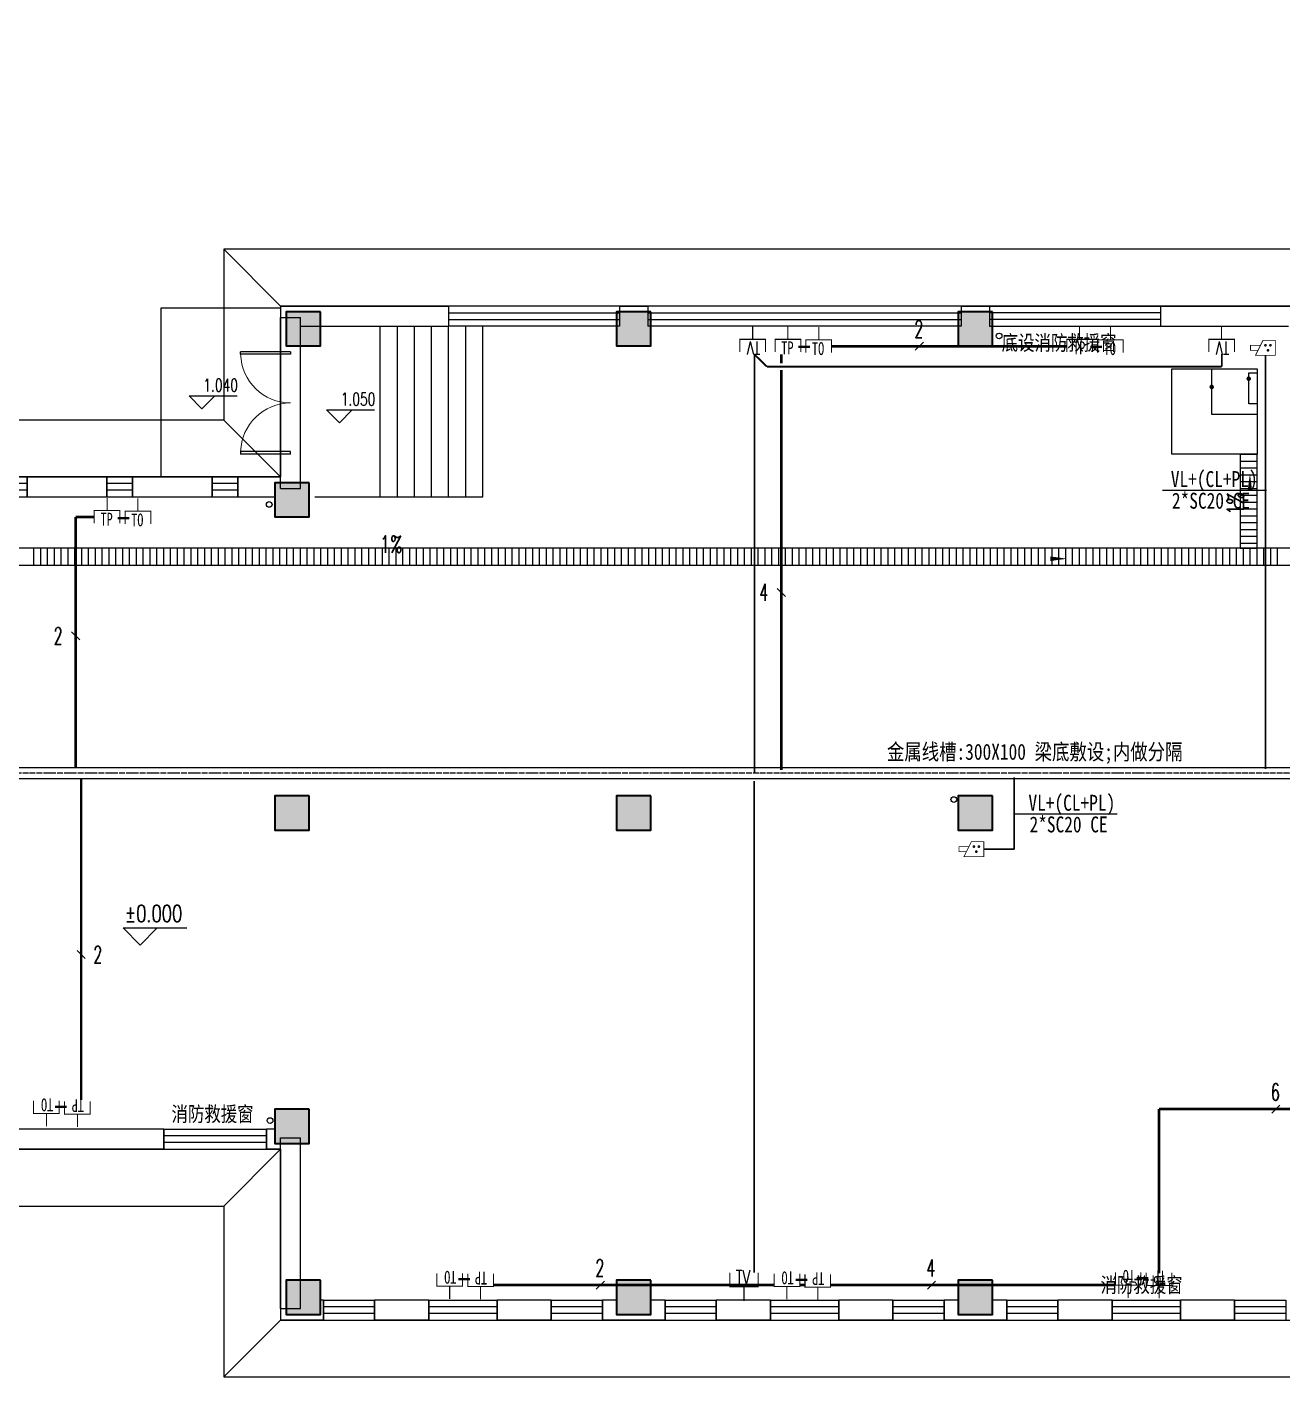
# Model space of a CAD drawing. Extents: x 815029915 to 815825525, y 579155098 to 579748855.
# Drawn here: x 815440337 to 815462375, y 579571800 to 579595500 of the extents above; entities that cross this region are included whole.
import ezdxf

# ---------------------------------------------------------------- set-up
doc = ezdxf.new("R2010")
doc.units = 0
doc.header["$LTSCALE"] = 100
doc.header["$MEASUREMENT"] = 0
for name, pattern in [('DASHDOT', [1, 0.5, -0.25, 0, -0.25]), ('DOTE', [2.42, 2, -0.2, 0.02, -0.2]), ('HIDDEN', [0.375, 0.25, -0.125])]:
    doc.linetypes.add(name, pattern=pattern)
for name, color, linetype in [('COLUMN', 9, 'Continuous'), ('DIM_ELEV', 3, 'Continuous'), ('DIM_LEAD', 3, 'Continuous'), ('DIM_SYMB', 3, 'Continuous'), ('E-TEXT-PLAN-DER', 7, 'Continuous'), ('GROUND', 2, 'Continuous'), ('PUB_TEXT', 7, 'Continuous'), ('STAIR', 2, 'Continuous'), ('T-EQUP-CCTV', 7, 'Continuous'), ('T-EQUP-COMM', 7, 'Continuous'), ('T-EQUP-SERT', 7, 'Continuous'), ('WALL', 9, 'Continuous'), ('WINDOW', 4, 'Continuous'), ('zm', 1, 'Continuous'), ('电-弱电平面-线缆', 3, 'Continuous'), ('电-强电平面-标注', 3, 'Continuous'), ('电-强电平面-线缆', 3, 'Continuous'), ('电-桥架', 4, 'Continuous')]:
    doc.layers.add(name, color=color, linetype=linetype)
doc.layers.add('柱填充', color=9, linetype='Continuous', lineweight=18)
doc.layers.add('砼柱', color=2, linetype='Continuous', lineweight=35)
doc.styles.add('-宋体', font='', dxfattribs={"width": 0.8})
doc.styles.add('_TCH_DIM', font='SIMPLEX', dxfattribs={"bigfont": 'GBCBIG'})
doc.styles.add('_TCH_SPACE', font='SIMPLEX', dxfattribs={"height": 5, "bigfont": 'GBCBIG'})
doc.styles.add('ELEC-DIM', font='simplex.shx', dxfattribs={"width": 0.6, "bigfont": 'HZTXT.shx'})
doc.styles.add('IDQSTYLE', font='txt.shx', dxfattribs={"width": 0.7, "bigfont": 'hztxt.shx'})
doc.styles.add('宋体-TK', font='', dxfattribs={"width": 0.8})
doc.styles.get('-宋体').set_extended_font_data('SimSun')
doc.styles.get('宋体-TK').set_extended_font_data('SimSun')

# ---------------------------------------------------------------- blocks, each defined once
blk = doc.blocks.new('HC000923')
at = {"color": 0, "linetype": 'Continuous', "const_width": 0.2}
for points in [[(-2.5, 5), (-2.5, 2.5), (2.5, 2.5), (2.5, 5)], [(0, 2.5), (0, 0)]]:
    blk.add_lwpolyline(points, dxfattribs=at)
at = {"color": 0, "style": 'IDQSTYLE', "width": 0.7}
blk.add_attdef('TP', (-1.28, 3.03), '', height=2.5, dxfattribs=at)
at = {"layer": 'E-TEXT-PLAN-DER', "color": 0, "style": 'IDQSTYLE', "width": 0.7}
blk.add_attdef('PSFHATT', (4.5, 0), '', height=2.5, dxfattribs=at)
blk = doc.blocks.new('HC001583')
at = {"color": 0, "linetype": 'Continuous', "const_width": 0.2}
for points in [[(-2.5, 5), (-2.5, 2.5), (2.5, 2.5), (2.5, 5)], [(0, 2.5), (0, 0)]]:
    blk.add_lwpolyline(points, dxfattribs=at)
at = {"color": 0, "style": 'IDQSTYLE', "width": 0.7}
blk.add_attdef('TO', (-1.32, 3.03), '', height=2.5, dxfattribs=at)
at = {"layer": 'E-TEXT-PLAN-DER', "color": 0, "style": 'IDQSTYLE', "width": 0.7}
blk.add_attdef('PSFHATT', (4.5, 0), '', height=2.5, dxfattribs=at)
blk = doc.blocks.new('HC001133')
at = {"color": 0, "linetype": 'Continuous', "const_width": 0.2}
for points in [[(-1.25, 0.625), (-3.125, 0.625), (-3.125, -0.625), (-0.625, -0.625)], [(-1.875, 1.875), (3.125, 1.875), (3.125, -1.875), (0, -1.875), (-1.875, 1.875)]]:
    blk.add_lwpolyline(points, dxfattribs=at)
at = {"color": 0, "linetype": 'Continuous', "const_width": 0.3}
for points in [[(1.0625, 0.6, 1), (1.4375, 0.6, 1)], [(0.4375, -0.65, 1), (0.8125, -0.65, 1)], [(1.6875, -0.65, 1), (2.0625, -0.65, 1)]]:
    blk.add_lwpolyline(points, format="xyb", close=True, dxfattribs=at)
at = {"layer": 'E-TEXT-PLAN-DER', "color": 0, "style": 'IDQSTYLE', "width": 0.7}
blk.add_attdef('PSFHATT', (5.125, -1.875), '', height=2.5, dxfattribs=at)
blk = doc.blocks.new('HC001069')
at = {"color": 0, "linetype": 'Continuous', "const_width": 0.2}
for points in [[(-2.5, 5), (-2.5, 2.5), (2.5, 2.5), (2.5, 5)], [(0, 2.5), (0, 0)]]:
    blk.add_lwpolyline(points, dxfattribs=at)
at = {"color": 0, "style": 'IDQSTYLE', "width": 0.7}
blk.add_attdef('TV', (-1.48, 2.93), '', height=2.5, dxfattribs=at)
at = {"layer": 'E-TEXT-PLAN-DER', "color": 0, "style": 'IDQSTYLE', "width": 0.7}
blk.add_attdef('PSFHATT', (4.5, 0), '', height=2.5, dxfattribs=at)
blk = doc.blocks.new('$TCHSYS$WIN2D')
for p, q in [((-0.5, 0.5), (0.5, 0.5)), ((-0.5, 0.5), (-0.5, -0.5)), ((0.5, 0.5), (0.5, -0.5)), ((0.5, 0.1667), (-0.5, 0.1667)), ((0.5, -0.1667), (-0.5, -0.1667)), ((-0.5, -0.5), (0.5, -0.5))]:
    blk.add_line(p, q)
blk = doc.blocks.new('$DorLib2D$00000002')
for p, q in [((-0.5, 0), (-0.5, 0.4875)), ((-0.475, 0.4875), (-0.5, 0.4875)), ((-0.475, 0), (-0.475, 0.4875)), ((0.475, 0), (0.475, 0.4875)), ((0.475, 0.4875), (0.5, 0.4875)), ((0.5, 0), (0.5, 0.4875)), ((-0.5, 0), (-0.475, 0)), ((0.5, 0), (0.475, 0))]:
    blk.add_line(p, q)
at = {"lineweight": 13}
for centre, start, end in [((-0.4875, 0), 0, 88.53072), ((0.4875, 0), 91.46928, 180)]:
    blk.add_arc(centre, 0.4875, start, end, dxfattribs=at)

msp = doc.modelspace()

# ---------------------------------------------------------------- hatches: boundary and pattern name
at = {"layer": 'DIM_LEAD'}
for points in [[(815461180.6, 579589180.8, 1), (815461100.6, 579589180.8, 1)], [(815461830.6, 579589325.3, 1), (815461750.6, 579589325.3, 1)]]:
    msp.add_hatch(color=256, dxfattribs=at).paths.add_polyline_path(points, flags=17)
at = {"layer": '柱填充', "lineweight": 18}
for points in [[(815445490.6, 579590499.6), (815444890.6, 579590499.6), (815444890.6, 579589899.6), (815445490.6, 579589899.6)], [(815451290.6, 579590499.6), (815450690.6, 579590499.6), (815450690.6, 579589899.6), (815451290.6, 579589899.6)], [(815457290.6, 579590499.6), (815456690.6, 579590499.6), (815456690.6, 579589899.6), (815457290.6, 579589899.6)], [(815445290.6, 579587499.6), (815444690.6, 579587499.6), (815444690.6, 579586899.6), (815445290.6, 579586899.6)], [(815445290.6, 579581999.6), (815444690.6, 579581999.6), (815444690.6, 579581399.6), (815445290.6, 579581399.6)], [(815451290.6, 579581999.6), (815450690.6, 579581999.6), (815450690.6, 579581399.6), (815451290.6, 579581399.6)], [(815457290.6, 579581999.6), (815456690.6, 579581999.6), (815456690.6, 579581399.6), (815457290.6, 579581399.6)], [(815445290.6, 579576499.6), (815444690.6, 579576499.6), (815444690.6, 579575899.6), (815445290.6, 579575899.6)], [(815445490.6, 579573499.6), (815444890.6, 579573499.6), (815444890.6, 579572899.6), (815445490.6, 579572899.6)], [(815451290.6, 579573499.6), (815450690.6, 579573499.6), (815450690.6, 579572899.6), (815451290.6, 579572899.6)], [(815457290.6, 579573499.6), (815456690.6, 579573499.6), (815456690.6, 579572899.6), (815457290.6, 579572899.6)]]:
    msp.add_hatch(color=250, dxfattribs=at).paths.add_polyline_path(points)

# ---------------------------------------------------------------- linework, layer by layer
for p, q in [((815463190.6, 579590599.6), (815444790.6, 579590599.6)), ((815444790.6, 579590599.6), (815444790.6, 579587599.6)), ((815460440.6, 579587999.6), (815460440.6, 579589499.6)), ((815460440.6, 579589499.6), (815461940.6, 579589499.6)), ((815461140.6, 579588699.6), (815461140.6, 579589499.6)), ((815461140.6, 579589499.6), (815461940.6, 579589499.6)), ((815461790.6, 579588884.4), (815461790.6, 579589425.8)), ((815461790.6, 579589425.8), (815461940.6, 579589425.8)), ((815461940.6, 579589499.6), (815461940.6, 579587999.6)), ((815461940.6, 579589499.6), (815461940.6, 579588699.6)), ((815461940.6, 579588884.4), (815461790.6, 579588884.4)), ((815461940.6, 579588699.6), (815461140.6, 579588699.6)), ((815461940.6, 579587999.6), (815460440.6, 579587999.6)), ((815461940.6, 579587999.6), (815461640.6, 579587999.6)), ((815461640.6, 579587999.6), (815461640.6, 579586349.6)), ((815461940.6, 579586349.6), (815461940.6, 579587999.6)), ((815444790.6, 579587599.6), (815432790.6, 579587599.6)), ((815488370.7, 579586349.6), (815433140.6, 579586349.6)), ((815461640.6, 579586349.6), (815461940.6, 579586349.6)), ((815433140.6, 579586049.6), (815488670.7, 579586049.6)), ((815432790.6, 579575799.6), (815444790.6, 579575799.6)), ((815444790.6, 579575799.6), (815444790.6, 579572799.6)), ((815444790.6, 579572799.6), (815462790.6, 579572799.6))]:
    msp.add_line(p, q)
at = {"color": 2}
for p, q in [((815446540.6, 579587249.6), (815446540.6, 579590249.6)), ((815446840.6, 579587249.6), (815446840.6, 579590249.6)), ((815447140.6, 579587249.6), (815447140.6, 579590249.6)), ((815447440.6, 579587249.6), (815447440.6, 579590249.6)), ((815447740.6, 579587249.6), (815447740.6, 579590249.6)), ((815448040.6, 579587249.6), (815448040.6, 579590249.6)), ((815448340.6, 579587249.6), (815448340.6, 579590249.6)), ((815445390.6, 579587249.6), (815448340.6, 579587249.6))]:
    msp.add_line(p, q, dxfattribs=at)
at = {"color": 252, "linetype": 'Continuous'}
for p, q in [((815461640.6, 579587998), (815461940.6, 579587998)), ((815461640.6, 579587878), (815461940.6, 579587878)), ((815461640.6, 579587758), (815461940.6, 579587758)), ((815461640.6, 579587638), (815461940.6, 579587638)), ((815461640.6, 579587518), (815461940.6, 579587518)), ((815461640.6, 579587398), (815461940.6, 579587398)), ((815461640.6, 579587278), (815461940.6, 579587278)), ((815461640.6, 579587158), (815461940.6, 579587158)), ((815461640.6, 579587038), (815461940.6, 579587038)), ((815461640.6, 579586918), (815461940.6, 579586918)), ((815461640.6, 579586798), (815461940.6, 579586798)), ((815461640.6, 579586678), (815461940.6, 579586678)), ((815440452.9, 579586349.6), (815440452.9, 579586049.6)), ((815440572.9, 579586349.6), (815440572.9, 579586049.6)), ((815440692.9, 579586349.6), (815440692.9, 579586049.6)), ((815440812.9, 579586349.6), (815440812.9, 579586049.6)), ((815440932.9, 579586349.6), (815440932.9, 579586049.6)), ((815441052.9, 579586349.6), (815441052.9, 579586049.6)), ((815441172.9, 579586349.6), (815441172.9, 579586049.6)), ((815441292.9, 579586349.6), (815441292.9, 579586049.6)), ((815441412.9, 579586349.6), (815441412.9, 579586049.6)), ((815441532.9, 579586349.6), (815441532.9, 579586049.6)), ((815441652.9, 579586349.6), (815441652.9, 579586049.6)), ((815441772.9, 579586349.6), (815441772.9, 579586049.6)), ((815441892.9, 579586349.6), (815441892.9, 579586049.6)), ((815442012.9, 579586349.6), (815442012.9, 579586049.6)), ((815442132.9, 579586349.6), (815442132.9, 579586049.6)), ((815442252.9, 579586349.6), (815442252.9, 579586049.6)), ((815442372.9, 579586349.6), (815442372.9, 579586049.6)), ((815442492.9, 579586349.6), (815442492.9, 579586049.6)), ((815442612.9, 579586349.6), (815442612.9, 579586049.6)), ((815442732.9, 579586349.6), (815442732.9, 579586049.6)), ((815442852.9, 579586349.6), (815442852.9, 579586049.6)), ((815442972.9, 579586349.6), (815442972.9, 579586049.6)), ((815443092.9, 579586349.6), (815443092.9, 579586049.6)), ((815443212.9, 579586349.6), (815443212.9, 579586049.6)), ((815443332.9, 579586349.6), (815443332.9, 579586049.6)), ((815443452.9, 579586349.6), (815443452.9, 579586049.6)), ((815443572.9, 579586349.6), (815443572.9, 579586049.6)), ((815443692.9, 579586349.6), (815443692.9, 579586049.6)), ((815443812.9, 579586349.6), (815443812.9, 579586049.6)), ((815443932.9, 579586349.6), (815443932.9, 579586049.6)), ((815444052.9, 579586349.6), (815444052.9, 579586049.6)), ((815444172.9, 579586349.6), (815444172.9, 579586049.6)), ((815444292.9, 579586349.6), (815444292.9, 579586049.6)), ((815444412.9, 579586349.6), (815444412.9, 579586049.6)), ((815444532.9, 579586349.6), (815444532.9, 579586049.6)), ((815444652.9, 579586349.6), (815444652.9, 579586049.6)), ((815444772.9, 579586349.6), (815444772.9, 579586049.6)), ((815444892.9, 579586349.6), (815444892.9, 579586049.6)), ((815445012.9, 579586349.6), (815445012.9, 579586049.6)), ((815445132.9, 579586349.6), (815445132.9, 579586049.6)), ((815445252.9, 579586349.6), (815445252.9, 579586049.6)), ((815445372.9, 579586349.6), (815445372.9, 579586049.6)), ((815445492.9, 579586349.6), (815445492.9, 579586049.6)), ((815445612.9, 579586349.6), (815445612.9, 579586049.6)), ((815445732.9, 579586349.6), (815445732.9, 579586049.6)), ((815445852.9, 579586349.6), (815445852.9, 579586049.6)), ((815445972.9, 579586349.6), (815445972.9, 579586049.6)), ((815446092.9, 579586349.6), (815446092.9, 579586049.6)), ((815446212.9, 579586349.6), (815446212.9, 579586049.6)), ((815446332.9, 579586349.6), (815446332.9, 579586049.6)), ((815446452.9, 579586349.6), (815446452.9, 579586049.6)), ((815446572.9, 579586349.6), (815446572.9, 579586049.6)), ((815446692.9, 579586349.6), (815446692.9, 579586049.6)), ((815446812.9, 579586349.6), (815446812.9, 579586049.6)), ((815446932.9, 579586349.6), (815446932.9, 579586049.6)), ((815447052.9, 579586349.6), (815447052.9, 579586049.6)), ((815447172.9, 579586349.6), (815447172.9, 579586049.6)), ((815447292.9, 579586349.6), (815447292.9, 579586049.6)), ((815447412.9, 579586349.6), (815447412.9, 579586049.6)), ((815447532.9, 579586349.6), (815447532.9, 579586049.6)), ((815447652.9, 579586349.6), (815447652.9, 579586049.6)), ((815447772.9, 579586349.6), (815447772.9, 579586049.6)), ((815447892.9, 579586349.6), (815447892.9, 579586049.6)), ((815448012.9, 579586349.6), (815448012.9, 579586049.6)), ((815448132.9, 579586349.6), (815448132.9, 579586049.6)), ((815448252.9, 579586349.6), (815448252.9, 579586049.6)), ((815448372.9, 579586349.6), (815448372.9, 579586049.6)), ((815448492.9, 579586349.6), (815448492.9, 579586049.6)), ((815448612.9, 579586349.6), (815448612.9, 579586049.6)), ((815448732.9, 579586349.6), (815448732.9, 579586049.6)), ((815448852.9, 579586349.6), (815448852.9, 579586049.6)), ((815448972.9, 579586349.6), (815448972.9, 579586049.6)), ((815449092.9, 579586349.6), (815449092.9, 579586049.6)), ((815449212.9, 579586349.6), (815449212.9, 579586049.6)), ((815449332.9, 579586349.6), (815449332.9, 579586049.6)), ((815449452.9, 579586349.6), (815449452.9, 579586049.6)), ((815449572.9, 579586349.6), (815449572.9, 579586049.6)), ((815449692.9, 579586349.6), (815449692.9, 579586049.6)), ((815449812.9, 579586349.6), (815449812.9, 579586049.6)), ((815449932.9, 579586349.6), (815449932.9, 579586049.6)), ((815450052.9, 579586349.6), (815450052.9, 579586049.6)), ((815450172.9, 579586349.6), (815450172.9, 579586049.6)), ((815450292.9, 579586349.6), (815450292.9, 579586049.6)), ((815450412.9, 579586349.6), (815450412.9, 579586049.6)), ((815450532.9, 579586349.6), (815450532.9, 579586049.6)), ((815450652.9, 579586349.6), (815450652.9, 579586049.6)), ((815450772.9, 579586349.6), (815450772.9, 579586049.6)), ((815450892.9, 579586349.6), (815450892.9, 579586049.6)), ((815451012.9, 579586349.6), (815451012.9, 579586049.6)), ((815451132.9, 579586349.6), (815451132.9, 579586049.6)), ((815451252.9, 579586349.6), (815451252.9, 579586049.6)), ((815451372.9, 579586349.6), (815451372.9, 579586049.6)), ((815451492.9, 579586349.6), (815451492.9, 579586049.6)), ((815451612.9, 579586349.6), (815451612.9, 579586049.6)), ((815451732.9, 579586349.6), (815451732.9, 579586049.6)), ((815451852.9, 579586349.6), (815451852.9, 579586049.6)), ((815451972.9, 579586349.6), (815451972.9, 579586049.6)), ((815452092.9, 579586349.6), (815452092.9, 579586049.6)), ((815452212.9, 579586349.6), (815452212.9, 579586049.6)), ((815452332.9, 579586349.6), (815452332.9, 579586049.6)), ((815452452.9, 579586349.6), (815452452.9, 579586049.6)), ((815452572.9, 579586349.6), (815452572.9, 579586049.6)), ((815452692.9, 579586349.6), (815452692.9, 579586049.6)), ((815452812.9, 579586349.6), (815452812.9, 579586049.6)), ((815452932.9, 579586349.6), (815452932.9, 579586049.6)), ((815453052.9, 579586349.6), (815453052.9, 579586049.6)), ((815453172.9, 579586349.6), (815453172.9, 579586049.6)), ((815453292.9, 579586349.6), (815453292.9, 579586049.6)), ((815453412.9, 579586349.6), (815453412.9, 579586049.6)), ((815453532.9, 579586349.6), (815453532.9, 579586049.6)), ((815453652.9, 579586349.6), (815453652.9, 579586049.6)), ((815453772.9, 579586349.6), (815453772.9, 579586049.6)), ((815453892.9, 579586349.6), (815453892.9, 579586049.6)), ((815454012.9, 579586349.6), (815454012.9, 579586049.6)), ((815454132.9, 579586349.6), (815454132.9, 579586049.6)), ((815454252.9, 579586349.6), (815454252.9, 579586049.6)), ((815454372.9, 579586349.6), (815454372.9, 579586049.6)), ((815454492.9, 579586349.6), (815454492.9, 579586049.6)), ((815454612.9, 579586349.6), (815454612.9, 579586049.6)), ((815454732.9, 579586349.6), (815454732.9, 579586049.6)), ((815454852.9, 579586349.6), (815454852.9, 579586049.6)), ((815454972.9, 579586349.6), (815454972.9, 579586049.6)), ((815455092.9, 579586349.6), (815455092.9, 579586049.6)), ((815455212.9, 579586349.6), (815455212.9, 579586049.6)), ((815455332.9, 579586349.6), (815455332.9, 579586049.6)), ((815455452.9, 579586349.6), (815455452.9, 579586049.6)), ((815455572.9, 579586349.6), (815455572.9, 579586049.6)), ((815455692.9, 579586349.6), (815455692.9, 579586049.6)), ((815455812.9, 579586349.6), (815455812.9, 579586049.6)), ((815455932.9, 579586349.6), (815455932.9, 579586049.6)), ((815456052.9, 579586349.6), (815456052.9, 579586049.6)), ((815456172.9, 579586349.6), (815456172.9, 579586049.6)), ((815456292.9, 579586349.6), (815456292.9, 579586049.6)), ((815456412.9, 579586349.6), (815456412.9, 579586049.6)), ((815456532.9, 579586349.6), (815456532.9, 579586049.6)), ((815456652.9, 579586349.6), (815456652.9, 579586049.6)), ((815456772.9, 579586349.6), (815456772.9, 579586049.6)), ((815456892.9, 579586349.6), (815456892.9, 579586049.6)), ((815457012.9, 579586349.6), (815457012.9, 579586049.6)), ((815457132.9, 579586349.6), (815457132.9, 579586049.6)), ((815457252.9, 579586349.6), (815457252.9, 579586049.6)), ((815457372.9, 579586349.6), (815457372.9, 579586049.6)), ((815457492.9, 579586349.6), (815457492.9, 579586049.6)), ((815457612.9, 579586349.6), (815457612.9, 579586049.6)), ((815457732.9, 579586349.6), (815457732.9, 579586049.6)), ((815457852.9, 579586349.6), (815457852.9, 579586049.6)), ((815457972.9, 579586349.6), (815457972.9, 579586049.6)), ((815458092.9, 579586349.6), (815458092.9, 579586049.6)), ((815458212.9, 579586349.6), (815458212.9, 579586049.6)), ((815458332.9, 579586349.6), (815458332.9, 579586049.6)), ((815458452.9, 579586349.6), (815458452.9, 579586049.6)), ((815458572.9, 579586349.6), (815458572.9, 579586049.6)), ((815458692.9, 579586349.6), (815458692.9, 579586049.6)), ((815458812.9, 579586349.6), (815458812.9, 579586049.6)), ((815458932.9, 579586349.6), (815458932.9, 579586049.6)), ((815459052.9, 579586349.6), (815459052.9, 579586049.6)), ((815459172.9, 579586349.6), (815459172.9, 579586049.6)), ((815459292.9, 579586349.6), (815459292.9, 579586049.6)), ((815459412.9, 579586349.6), (815459412.9, 579586049.6)), ((815459532.9, 579586349.6), (815459532.9, 579586049.6)), ((815459652.9, 579586349.6), (815459652.9, 579586049.6)), ((815459772.9, 579586349.6), (815459772.9, 579586049.6)), ((815459892.9, 579586349.6), (815459892.9, 579586049.6)), ((815460012.9, 579586349.6), (815460012.9, 579586049.6)), ((815460132.9, 579586349.6), (815460132.9, 579586049.6)), ((815460252.9, 579586349.6), (815460252.9, 579586049.6)), ((815460372.9, 579586349.6), (815460372.9, 579586049.6)), ((815460492.9, 579586349.6), (815460492.9, 579586049.6)), ((815460612.9, 579586349.6), (815460612.9, 579586049.6)), ((815460732.9, 579586349.6), (815460732.9, 579586049.6)), ((815460852.9, 579586349.6), (815460852.9, 579586049.6)), ((815460972.9, 579586349.6), (815460972.9, 579586049.6)), ((815461092.9, 579586349.6), (815461092.9, 579586049.6)), ((815461212.9, 579586349.6), (815461212.9, 579586049.6)), ((815461332.9, 579586349.6), (815461332.9, 579586049.6)), ((815461452.9, 579586349.6), (815461452.9, 579586049.6)), ((815461572.9, 579586349.6), (815461572.9, 579586049.6)), ((815461640.6, 579586558), (815461940.6, 579586558)), ((815461640.6, 579586438), (815461940.6, 579586438)), ((815461692.9, 579586349.6), (815461692.9, 579586049.6)), ((815461812.9, 579586349.6), (815461812.9, 579586049.6)), ((815461932.9, 579586349.6), (815461932.9, 579586049.6)), ((815462052.9, 579586349.6), (815462052.9, 579586049.6)), ((815462172.9, 579586349.6), (815462172.9, 579586049.6)), ((815462292.9, 579586349.6), (815462292.9, 579586049.6))]:
    msp.add_line(p, q, dxfattribs=at)
for centre in [(815457407, 579590075.5), (815444589.8, 579587117.6), (815456612.2, 579581937.6), (815444605.7, 579576301.4)]:
    msp.add_circle(centre, 50)
at = {"layer": 'COLUMN'}
for points in [[(815450690.6, 579589899.6), (815451290.6, 579589899.6), (815451290.6, 579590499.6), (815450690.6, 579590499.6)], [(815456690.6, 579589899.6), (815457290.6, 579589899.6), (815457290.6, 579590499.6), (815456690.6, 579590499.6)], [(815444690.6, 579586899.6), (815445290.6, 579586899.6), (815445290.6, 579587499.6), (815444690.6, 579587499.6)], [(815444690.6, 579581399.6), (815445290.6, 579581399.6), (815445290.6, 579581999.6), (815444690.6, 579581999.6)], [(815450690.6, 579581399.6), (815451290.6, 579581399.6), (815451290.6, 579581999.6), (815450690.6, 579581999.6)], [(815456690.6, 579581399.6), (815457290.6, 579581399.6), (815457290.6, 579581999.6), (815456690.6, 579581999.6)], [(815444690.6, 579575899.6), (815445290.6, 579575899.6), (815445290.6, 579576499.6), (815444690.6, 579576499.6)], [(815444890.6, 579572899.6), (815445490.6, 579572899.6), (815445490.6, 579573499.6), (815444890.6, 579573499.6)], [(815450690.6, 579572899.6), (815451290.6, 579572899.6), (815451290.6, 579573499.6), (815450690.6, 579573499.6)], [(815456690.6, 579572899.6), (815457290.6, 579572899.6), (815457290.6, 579573499.6), (815456690.6, 579573499.6)]]:
    msp.add_lwpolyline(points, close=True, dxfattribs=at)
at = {"layer": 'DIM_ELEV'}
for p, q in [((815443409.7, 579588797), (815443184.7, 579589022)), ((815443184.7, 579589022), (815444025.8, 579589022)), ((815443409.7, 579588797), (815443634.7, 579589022)), ((815445823.1, 579588551.9), (815445598.1, 579588776.9)), ((815445598.1, 579588776.9), (815446439.3, 579588776.9)), ((815445823.1, 579588551.9), (815446048.1, 579588776.9)), ((815442324.3, 579579383.2), (815442024.3, 579579683.2)), ((815442024.3, 579579683.2), (815443145.9, 579579683.2)), ((815442324.3, 579579383.2), (815442624.3, 579579683.2))]:
    msp.add_line(p, q, dxfattribs=at)
at = {"layer": 'DIM_SYMB'}
for points in [[(815461811.5, 579586592.5, 0, 0, 0), (815461811.5, 579587658.5, 0, 80, 0), (815461811.5, 579587358.5, 0, 0, 0)], [(815434843.3, 579586164.8, 0, 0, 0), (815458604.4, 579586164.8, 0, 80, 0), (815458304.4, 579586164.8, 0, 0, 0)]]:
    msp.add_lwpolyline(points, format="xyseb", dxfattribs=at)
at = {"layer": 'GROUND'}
for p, q in [((815444790.6, 579590599.6), (815443790.6, 579591599.6)), ((815444790.6, 579587599.6), (815443790.6, 579588599.6)), ((815444790.6, 579575799.6), (815443790.6, 579574799.6)), ((815444790.6, 579572799.6), (815443790.6, 579571799.6))]:
    msp.add_line(p, q, dxfattribs=at)
for points in [[(815504301.2, 579588717.6), (815500695, 579585111.4), (815492706.7, 579593099.6), (815491490.6, 579593099.6), (815491490.6, 579594599.6), (815476190.6, 579594599.6), (815476190.6, 579595499.6), (815467790.6, 579595499.6), (815467790.6, 579588599.6), (815464190.6, 579588599.6), (815464190.6, 579591599.6), (815443790.6, 579591599.6), (815443790.6, 579588599.6), (815431790.6, 579588599.6), (815431790.6, 579574799.6), (815443790.6, 579574799.6), (815443790.6, 579571799.6), (815462790.6, 579571799.6)], [(815504301.2, 579587303.4), (815500695, 579583697.2), (815492292.5, 579592099.6), (815490490.6, 579592099.6), (815490490.6, 579593599.6), (815475190.6, 579593599.6), (815475190.6, 579594499.6), (815468790.6, 579594499.6), (815468790.6, 579587599.6), (815463190.6, 579587599.6), (815463190.6, 579590599.6), (815444790.6, 579590599.6), (815444790.6, 579587599.6), (815432790.6, 579587599.6), (815432790.6, 579575799.6), (815444790.6, 579575799.6), (815444790.6, 579572799.6), (815462790.6, 579572799.6)]]:
    msp.add_lwpolyline(points, dxfattribs=at)
at = {"layer": 'STAIR'}
for p, q in [((815444785.1, 579590561.1), (815442685.1, 579590561.1)), ((815442685.1, 579590561.1), (815442685.1, 579587599.6)), ((815442685.1, 579587599.6), (815444785.1, 579587599.6))]:
    msp.add_line(p, q, dxfattribs=at)
at = {"layer": 'WALL'}
for p, q in [((815444790.6, 579590599.6), (815447740.6, 579590599.6)), ((815444790.6, 579587399.6), (815444790.6, 579590399.6)), ((815444790.6, 579590399.6), (815445140.6, 579590399.6)), ((815445140.6, 579587399.6), (815445140.6, 579590399.6)), ((815450740.6, 579590599.6), (815451240.6, 579590599.6)), ((815456740.6, 579590599.6), (815457240.6, 579590599.6)), ((815460240.6, 579590599.6), (815463190.6, 579590599.6)), ((815445140.6, 579590249.6), (815447740.6, 579590249.6)), ((815460240.6, 579590249.6), (815462490.6, 579590249.6)), ((815440340.6, 579587599.6), (815441740.6, 579587599.6)), ((815442190.6, 579587599.6), (815443590.6, 579587599.6)), ((815444040.6, 579587599.6), (815444790.6, 579587599.6)), ((815444790.6, 579587399.6), (815445140.6, 579587399.6)), ((815440340.6, 579587249.6), (815441740.6, 579587249.6)), ((815442190.6, 579587249.6), (815443590.6, 579587249.6)), ((815444040.6, 579587249.6), (815444690.6, 579587249.6)), ((815442740.6, 579576149.6), (815439290.6, 579576149.6)), ((815444690.6, 579576149.6), (815444540.6, 579576149.6)), ((815444790.6, 579572999.6), (815444790.6, 579575999.6)), ((815444790.6, 579575999.6), (815445140.6, 579575999.6)), ((815445140.6, 579572999.6), (815445140.6, 579575999.6)), ((815442740.6, 579575799.6), (815432990.6, 579575799.6)), ((815444790.6, 579575799.6), (815444540.6, 579575799.6)), ((815445540.6, 579573149.6), (815445490.6, 579573149.6)), ((815447390.6, 579573149.6), (815446440.6, 579573149.6)), ((815449540.6, 579573149.6), (815448590.6, 579573149.6)), ((815450690.6, 579573149.6), (815450440.6, 579573149.6)), ((815451540.6, 579573149.6), (815451290.6, 579573149.6)), ((815453390.6, 579573149.6), (815452440.6, 579573149.6)), ((815455540.6, 579573149.6), (815454590.6, 579573149.6)), ((815456690.6, 579573149.6), (815456440.6, 579573149.6)), ((815457540.6, 579573149.6), (815457290.6, 579573149.6)), ((815459390.6, 579573149.6), (815458440.6, 579573149.6)), ((815461540.6, 579573149.6), (815460590.6, 579573149.6)), ((815444790.6, 579572999.6), (815445140.6, 579572999.6)), ((815445540.6, 579572799.6), (815444790.6, 579572799.6)), ((815447390.6, 579572799.6), (815446440.6, 579572799.6)), ((815449540.6, 579572799.6), (815448590.6, 579572799.6)), ((815451540.6, 579572799.6), (815450440.6, 579572799.6)), ((815453390.6, 579572799.6), (815452440.6, 579572799.6)), ((815455540.6, 579572799.6), (815454590.6, 579572799.6)), ((815457540.6, 579572799.6), (815456440.6, 579572799.6)), ((815459390.6, 579572799.6), (815458440.6, 579572799.6)), ((815461540.6, 579572799.6), (815460590.6, 579572799.6))]:
    msp.add_line(p, q, dxfattribs=at)
for points in [[(815447740.6, 579590599.6), (815447740.6, 579590249.6)], [(815450740.6, 579590599.6), (815450740.6, 579590499.6)], [(815451240.6, 579590599.6), (815451240.6, 579590499.6)], [(815456740.6, 579590599.6), (815456740.6, 579590499.6)], [(815457240.6, 579590599.6), (815457240.6, 579590499.6)], [(815460240.6, 579590599.6), (815460240.6, 579590249.6)], [(815440340.6, 579587599.6), (815440340.6, 579587249.6)], [(815441740.6, 579587599.6), (815441740.6, 579587249.6)], [(815442190.6, 579587599.6), (815442190.6, 579587249.6)], [(815443590.6, 579587599.6), (815443590.6, 579587249.6)], [(815444040.6, 579587599.6), (815444040.6, 579587249.6)], [(815442740.6, 579575799.6), (815442740.6, 579576149.6)], [(815444540.6, 579575799.6), (815444540.6, 579576149.6)], [(815445540.6, 579572799.6), (815445540.6, 579573149.6)], [(815446440.6, 579572799.6), (815446440.6, 579573149.6)], [(815447390.6, 579572799.6), (815447390.6, 579573149.6)], [(815448590.6, 579572799.6), (815448590.6, 579573149.6)], [(815449540.6, 579572799.6), (815449540.6, 579573149.6)], [(815450440.6, 579572799.6), (815450440.6, 579573149.6)], [(815451540.6, 579572799.6), (815451540.6, 579573149.6)], [(815452440.6, 579572799.6), (815452440.6, 579573149.6)], [(815453390.6, 579572799.6), (815453390.6, 579573149.6)], [(815454590.6, 579572799.6), (815454590.6, 579573149.6)], [(815455540.6, 579572799.6), (815455540.6, 579573149.6)], [(815456440.6, 579572799.6), (815456440.6, 579573149.6)], [(815457540.6, 579572799.6), (815457540.6, 579573149.6)], [(815458440.6, 579572799.6), (815458440.6, 579573149.6)], [(815459390.6, 579572799.6), (815459390.6, 579573149.6)], [(815460590.6, 579572799.6), (815460590.6, 579573149.6)], [(815461540.6, 579572799.6), (815461540.6, 579573149.6)]]:
    msp.add_lwpolyline(points, dxfattribs=at)
at = {"layer": 'zm'}
for p, q in [((815460278.9, 579587367), (815462101.6, 579587367)), ((815457660, 579581683.9), (815459482.7, 579581683.9))]:
    msp.add_line(p, q, dxfattribs=at)
at = {"layer": 'zm', "color": 1, "const_width": 40.5}
for points in [[(815453884.4, 579589886.8), (815454089.2, 579589886.8)], [(815459006.9, 579589886.8), (815459211.7, 579589886.8)], [(815441929.3, 579586879), (815442134.1, 579586879)], [(815441034.9, 579576543.6), (815440830.1, 579576543.6)], [(815460029.6, 579573533.2), (815459824.9, 579573533.2)], [(815448115.2, 579573516.8), (815447910.5, 579573516.8)], [(815454037.7, 579573506.4), (815453833, 579573506.4)]]:
    msp.add_lwpolyline(points, dxfattribs=at)
at = {"layer": '电-弱电平面-线缆', "color": 171, "linetype": 'DASHDOT', "const_width": 30}
for points in [[(815453110.6, 579582409.5), (815453110.6, 579589753.1)], [(815453110.6, 579589753.1), (815453329.4, 579589536.5)], [(815461316.8, 579589536.5), (815461316.8, 579589760.4)], [(815453329.4, 579589536.5), (815461316.8, 579589536.5)], [(815453103.9, 579582261.8), (815453103.9, 579573633.3)]]:
    msp.add_lwpolyline(points, dxfattribs=at)
at = {"layer": '电-强电平面-标注', "color": 1}
for p, q in [((815456076.8, 579589965.3), (815455935.4, 579589823.8)), ((815453512.6, 579585643.9), (815453654, 579585502.5)), ((815441121.2, 579584880.9), (815441262.6, 579584739.5)), ((815441359.4, 579579144.1), (815441218, 579579285.5)), ((815462337.2, 579576573.4), (815462195.8, 579576432)), ((815450475.5, 579573483.7), (815450334.1, 579573342.3)), ((815456289.4, 579573483.7), (815456148, 579573342.3))]:
    msp.add_line(p, q, dxfattribs=at)
at = {"layer": '电-强电平面-线缆', "color": 1, "linetype": 'Continuous', "const_width": 45}
for points in [[(815454465.6, 579589894.6), (815458589.8, 579589894.6)], [(815453583.3, 579589596.5), (815453583.3, 579589755.5)], [(815453583.3, 579582454.7), (815453583.3, 579589476.5)], [(815441191.9, 579582497.9), (815441191.9, 579586897.5)], [(815441191.9, 579586897.5), (815441518.2, 579586897.5)], [(815441288.7, 579582297.9), (815441288.7, 579576665.2)], [(815460214.7, 579576502.7), (815465620.2, 579576502.7)], [(815460214.7, 579576502.7), (815460214.7, 579573619.2)], [(815448526.3, 579573413), (815453456.5, 579573413)], [(815453906.7, 579573413), (815453998.8, 579573413)], [(815454449, 579573413), (815459448.5, 579573413)]]:
    msp.add_lwpolyline(points, dxfattribs=at)
at = {"layer": '电-强电平面-线缆', "color": 1, "linetype": 'HIDDEN', "const_width": 30}
for points in [[(815462084.6, 579589735), (815462084.6, 579582475.7)], [(815457672.1, 579581064.9), (815457672.1, 579582325.8)], [(815457139.3, 579581064.9), (815457672.1, 579581064.9)]]:
    msp.add_lwpolyline(points, dxfattribs=at)
at = {"layer": '电-桥架', "color": 5, "linetype": 'DOTE', "ltscale": 0.5}
msp.add_line((815469401, 579582397.9), (815433242, 579582397.9), dxfattribs=at)
at = {"layer": '电-桥架', "ltscale": 0.5}
msp.add_lwpolyline([(815433242, 579582497.9), (815469401, 579582497.9), (815469401, 579582297.9), (815433242, 579582297.9)], close=True, dxfattribs=at)
at = {"layer": '砼柱', "color": 3, "lineweight": 35}
for points in [[(815445490.6, 579590499.6), (815444890.6, 579590499.6), (815444890.6, 579589899.6), (815445490.6, 579589899.6)], [(815451290.6, 579590499.6), (815450690.6, 579590499.6), (815450690.6, 579589899.6), (815451290.6, 579589899.6)], [(815457290.6, 579590499.6), (815456690.6, 579590499.6), (815456690.6, 579589899.6), (815457290.6, 579589899.6)], [(815445290.6, 579587499.6), (815444690.6, 579587499.6), (815444690.6, 579586899.6), (815445290.6, 579586899.6)], [(815445290.6, 579581999.6), (815444690.6, 579581999.6), (815444690.6, 579581399.6), (815445290.6, 579581399.6)], [(815451290.6, 579581999.6), (815450690.6, 579581999.6), (815450690.6, 579581399.6), (815451290.6, 579581399.6)], [(815457290.6, 579581999.6), (815456690.6, 579581999.6), (815456690.6, 579581399.6), (815457290.6, 579581399.6)], [(815445290.6, 579576499.6), (815444690.6, 579576499.6), (815444690.6, 579575899.6), (815445290.6, 579575899.6)], [(815445490.6, 579573499.6), (815444890.6, 579573499.6), (815444890.6, 579572899.6), (815445490.6, 579572899.6)], [(815451290.6, 579573499.6), (815450690.6, 579573499.6), (815450690.6, 579572899.6), (815451290.6, 579572899.6)], [(815457290.6, 579573499.6), (815456690.6, 579573499.6), (815456690.6, 579572899.6), (815457290.6, 579572899.6)]]:
    msp.add_lwpolyline(points, close=True, dxfattribs=at)

# ---------------------------------------------------------------- block references
at = {"layer": 'T-EQUP-CCTV', "color": 142, "ltscale": 30}
ref = msp.add_blockref('HC001069', (815453079.8, 579590241.6), dxfattribs=dict(at, xscale=90, yscale=90, zscale=90, rotation=180))
ref.add_attrib('TV', 'TV', (815453213.1, 579589977.9), dxfattribs={"color": 0, "height": 225, "rotation": 180, "style": '_TCH_SPACE', "width": 0.7})
ref = msp.add_blockref('HC001069', (815461313.2, 579590241.6), dxfattribs=dict(at, xscale=90, yscale=90, zscale=90, rotation=180))
ref.add_attrib('TV', 'TV', (815461446.6, 579589977.9), dxfattribs={"color": 0, "height": 225, "rotation": 180, "style": '_TCH_SPACE', "width": 0.7})
ref = msp.add_blockref('HC001069', (815452928, 579573131.9), dxfattribs=dict(at, xscale=100, yscale=100, zscale=100))
ref.add_attrib('TV', 'TV', (815452779.9, 579573424.9), dxfattribs={"color": 0, "height": 250, "style": '_TCH_SPACE', "width": 0.7})
at = {"layer": 'T-EQUP-COMM', "color": 4}
ref = msp.add_blockref('HC000923', (815453698.3, 579590241.5), dxfattribs=dict(at, xscale=-90, yscale=90, zscale=90, rotation=180))
ref.add_attrib('TP', 'TP', (815453583.3, 579589755.5), dxfattribs={"color": 0, "height": 225, "style": '-宋体', "width": 0.7})
ref = msp.add_blockref('HC001583', (815454240.6, 579590232.1), dxfattribs=dict(at, xscale=-90, yscale=90, zscale=90, rotation=180))
ref.add_attrib('TO', 'TO', (815454121.8, 579589741), dxfattribs={"color": 0, "height": 225, "style": '-宋体', "width": 0.7})
ref = msp.add_blockref('HC000923', (815458820.8, 579590241.5), dxfattribs=dict(at, xscale=-90, yscale=90, zscale=90, rotation=180))
ref.add_attrib('TP', 'TP', (815458705.8, 579589755.5), dxfattribs={"color": 0, "height": 225, "style": '-宋体', "width": 0.7})
ref = msp.add_blockref('HC001583', (815459363.1, 579590232.1), dxfattribs=dict(at, xscale=-90, yscale=90, zscale=90, rotation=180))
ref.add_attrib('TO', 'TO', (815459244.3, 579589741), dxfattribs={"color": 0, "height": 225, "style": '-宋体', "width": 0.7})
ref = msp.add_blockref('HC000923', (815441743.2, 579587233.8), dxfattribs=dict(at, xscale=-90, yscale=90, zscale=90, rotation=180))
ref.add_attrib('TP', 'TP', (815441628.2, 579586747.8), dxfattribs={"color": 0, "height": 225, "style": '-宋体', "width": 0.7})
ref = msp.add_blockref('HC001583', (815442285.5, 579587224.3), dxfattribs=dict(at, xscale=-90, yscale=90, zscale=90, rotation=180))
ref.add_attrib('TO', 'TO', (815442166.7, 579586733.3), dxfattribs={"color": 0, "height": 225, "style": '-宋体', "width": 0.7})
ref = msp.add_blockref('HC001583', (815440678.7, 579576198.3), dxfattribs=dict(at, xscale=-90, yscale=90, zscale=90))
ref.add_attrib('TO', 'TO', (815440797.5, 579576689.3), dxfattribs={"color": 0, "height": 225, "rotation": 180, "style": '-宋体', "width": 0.7})
ref = msp.add_blockref('HC000923', (815441221, 579576188.8), dxfattribs=dict(at, xscale=-90, yscale=90, zscale=90))
ref.add_attrib('TP', 'TP', (815441336, 579576674.8), dxfattribs={"color": 0, "height": 225, "rotation": 180, "style": '-宋体', "width": 0.7})
ref = msp.add_blockref('HC001583', (815447759.1, 579573171.5), dxfattribs=dict(at, xscale=-90, yscale=90, zscale=90))
ref.add_attrib('TO', 'TO', (815447877.8, 579573662.5), dxfattribs={"color": 0, "height": 225, "rotation": 180, "style": '-宋体', "width": 0.7})
ref = msp.add_blockref('HC000923', (815448301.3, 579573162), dxfattribs=dict(at, xscale=-90, yscale=90, zscale=90))
ref.add_attrib('TP', 'TP', (815448416.4, 579573648), dxfattribs={"color": 0, "height": 225, "rotation": 180, "style": '-宋体', "width": 0.7})
ref = msp.add_blockref('HC001583', (815453681.6, 579573161.2), dxfattribs=dict(at, xscale=-90, yscale=90, zscale=90))
ref.add_attrib('TO', 'TO', (815453800.3, 579573652.2), dxfattribs={"color": 0, "height": 225, "rotation": 180, "style": '-宋体', "width": 0.7})
ref = msp.add_blockref('HC000923', (815454223.9, 579573151.7), dxfattribs=dict(at, xscale=-90, yscale=90, zscale=90))
ref.add_attrib('TP', 'TP', (815454338.9, 579573637.7), dxfattribs={"color": 0, "height": 225, "rotation": 180, "style": '-宋体', "width": 0.7})
ref = msp.add_blockref('HC001583', (815459673.5, 579573188), dxfattribs=dict(at, xscale=-90, yscale=90, zscale=90))
ref.add_attrib('TO', 'TO', (815459792.3, 579573679), dxfattribs={"color": 0, "height": 225, "rotation": 180, "style": '-宋体', "width": 0.7})
ref = msp.add_blockref('HC000923', (815460215.8, 579573178.5), dxfattribs=dict(at, xscale=-90, yscale=90, zscale=90))
ref.add_attrib('TP', 'TP', (815460330.8, 579573664.5), dxfattribs={"color": 0, "height": 225, "rotation": 180, "style": '-宋体', "width": 0.7})
at = {"layer": 'T-EQUP-SERT', "color": 4, "xscale": -70, "yscale": 70, "zscale": 70, "rotation": 180}
for p in [(815462040.8, 579589866.2), (815456920.5, 579581064.9)]:
    msp.add_blockref('HC001133', p, dxfattribs=at)
at = {"layer": 'WINDOW'}
for p, xscale, yscale, zscale in [((815449240.6, 579590424.6), -3000, 350, 3000), ((815453990.6, 579590424.6), -5499.999999761581, 350, 5499.999999761581), ((815458740.6, 579590424.6), 3000, 350, 3000), ((815440115.6, 579587424.6), 450, -350, 450), ((815441965.6, 579587424.6), 450, -350, 450), ((815443815.6, 579587424.6), 450, -350, 450)]:
    msp.add_blockref('$TCHSYS$WIN2D', p, dxfattribs=dict(at, xscale=xscale, yscale=yscale, zscale=zscale))
for name, p, xscale, yscale, zscale, rotation in [('$DorLib2D$00000002', (815444965.6, 579588899.6), -1800, 1800, 1800, 90), ('$TCHSYS$WIN2D', (815443640.6, 579575974.6), -1800, -350, 1800, 180), ('$TCHSYS$WIN2D', (815445990.6, 579572974.6), -900, -350, 900, 180), ('$TCHSYS$WIN2D', (815447990.6, 579572974.6), -1200, -350, 1200, 180), ('$TCHSYS$WIN2D', (815449990.6, 579572974.6), -900, -350, 900, 180), ('$TCHSYS$WIN2D', (815451990.6, 579572974.6), -900, -350, 900, 180), ('$TCHSYS$WIN2D', (815453990.6, 579572974.6), -1200, -350, 1200, 180), ('$TCHSYS$WIN2D', (815455990.6, 579572974.6), -900, -350, 900, 180), ('$TCHSYS$WIN2D', (815457990.6, 579572974.6), -900, -350, 900, 180), ('$TCHSYS$WIN2D', (815459990.6, 579572974.6), -1200, -350, 1200, 180), ('$TCHSYS$WIN2D', (815461990.6, 579572974.6), -900, -350, 900, 180)]:
    msp.add_blockref(name, p, dxfattribs=dict(at, xscale=xscale, yscale=yscale, zscale=zscale, rotation=rotation))

# ---------------------------------------------------------------- texts
at = {"layer": 'DIM_ELEV', "color": 7, "style": '_TCH_DIM', "width": 0.705882}
for s, height, p in [('1.040', 223.12, (815443433.3, 579589100.8)), ('1.050', 223.12, (815445846.8, 579588855.7)), ('%%P0.000', 297.5, (815442055.9, 579579788.2))]:
    msp.add_text(s, height=height, dxfattribs=at).set_placement(p)
at = {"layer": 'DIM_SYMB', "color": 7, "style": '_TCH_DIM', "width": 0.705882}
msp.add_text('1%', height=297.5, rotation=90, dxfattribs=at).set_placement((815461706.5, 579586935.5))
msp.add_text('1%', height=297.5, dxfattribs=at).set_placement((815446533.9, 579586269.8))
at = {"layer": 'PUB_TEXT', "style": '宋体-TK', "width": 0.8}
for s, p in [('底设消防救援窗', (815457451.8, 579589824.2)), ('消防救援窗', (815442874.6, 579576285)), ('消防救援窗', (815459188.5, 579573283.3))]:
    msp.add_text(s, height=264.35, dxfattribs=at).set_placement(p)
at = {"layer": 'zm', "color": 1, "style": '-宋体', "width": 0.8}
for s, p in [('VL+(CL+PL)', (815460422.5, 579587423.1, 600)), ('2*SC20 CE', (815460441.8, 579587043.2, 600)), ('金属线槽:300X100 梁底敷设;内做分隔', (815455437.3, 579582635.3)), ('VL+(CL+PL)', (815457922.4, 579581740.1, 600)), ('2*SC20 CE', (815457941.7, 579581360.1, 600))]:
    msp.add_text(s, height=280, dxfattribs=at).set_placement(p)
at = {"layer": '电-强电平面-标注', "color": 1, "style": 'ELEC-DIM', "width": 0.6}
for s, p in [('2', (815455920.3, 579590044.6)), ('4', (815453197.6, 579585423.2)), ('2', (815440806.2, 579584660.2)), ('2', (815441503, 579579064.8)), ('6', (815462180.8, 579576652.7)), ('2', (815450319.1, 579573563)), ('4', (815456133, 579573563))]:
    msp.add_text(s, height=300, dxfattribs=at).set_placement(p)

doc.saveas('drawing.dxf')
